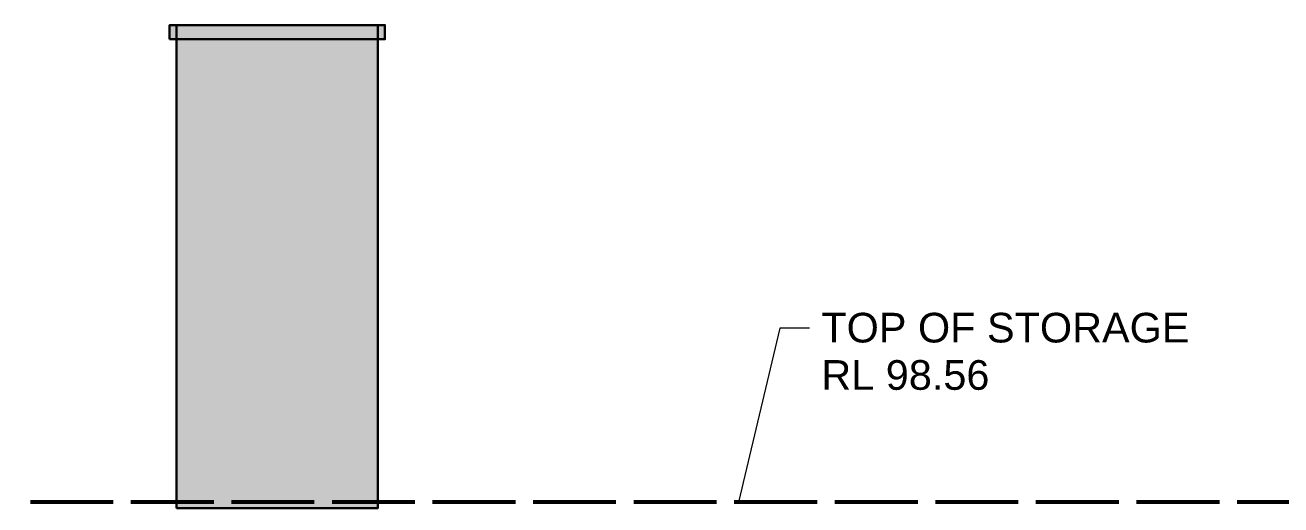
# Model space of a CAD drawing. Header units: millimetres. Extents: x -2152 to 15462, y -2698 to 3631.
# Drawn here: x 2111 to 5855, y 1570 to 3000 of the extents above; entities that cross this region are included whole.
import ezdxf

# ---------------------------------------------------------------- set-up
doc = ezdxf.new("R2010")
doc.units = ezdxf.units.MM
doc.linetypes.add('DASH_247_53', pattern=[299.861111, 246.944444, -52.916667])
for name, color, linetype in [('ANNOTATIONS', 7, 'Continuous'), ('GEOFAB', 5, 'Continuous'), ('LEADERS', 7, 'Continuous'), ('MANHOLES', 7, 'Continuous')]:
    doc.layers.add(name, color=color, linetype=linetype)
doc.styles.add('ARIAL', font='arial.ttf')

msp = doc.modelspace()

# ---------------------------------------------------------------- linework, layer by layer
at = {"layer": 'GEOFAB', "color": 5, "linetype": 'DASH_247_53', "lineweight": 53}
msp.add_lwpolyline([(-17.6, -17.6), (14967.6, -17.6), (14967.6, 1577.6), (-17.6, 1577.6)], close=True, dxfattribs=at)
at = {"layer": 'LEADERS', "lineweight": 18}
for p, q in [((4361.5, 2096.2), (4238.1, 1577.6)), ((4449.7, 2096.2), (4361.5, 2096.2))]:
    msp.add_line(p, q, dxfattribs=at)
at = {"layer": 'MANHOLES', "lineweight": 30}
for points in [[(2541.5, 2957.7), (3183.9, 2957.7), (3183.9, 3000), (2541.5, 3000)], [(2562.7, 1560), (3162.7, 1560), (3162.7, 3000), (2562.7, 3000)]]:
    msp.add_lwpolyline(points, close=True, dxfattribs=at)
at = {"layer": 'MANHOLES', "true_color": 0x737373}
msp.add_solid([(2541.5, 2957.7), (3183.9, 2957.7), (2541.5, 3000), (3183.9, 3000)], dxfattribs=at)
at = {"layer": 'MANHOLES', "true_color": 0xb8b8b8}
msp.add_solid([(2562.7, 1560), (3162.7, 1560), (2562.7, 3000), (3162.7, 3000)], dxfattribs=at)

# ---------------------------------------------------------------- texts
at = {"layer": 'ANNOTATIONS', "style": 'ARIAL'}
for s, height, p in [('TOP OF STORAGE', 88.406, (4485, 2053.9)), ('RL 98.56', 88.41, (4485, 1912.8))]:
    msp.add_text(s, height=height, dxfattribs=at).set_placement(p)

doc.saveas('drawing.dxf')
